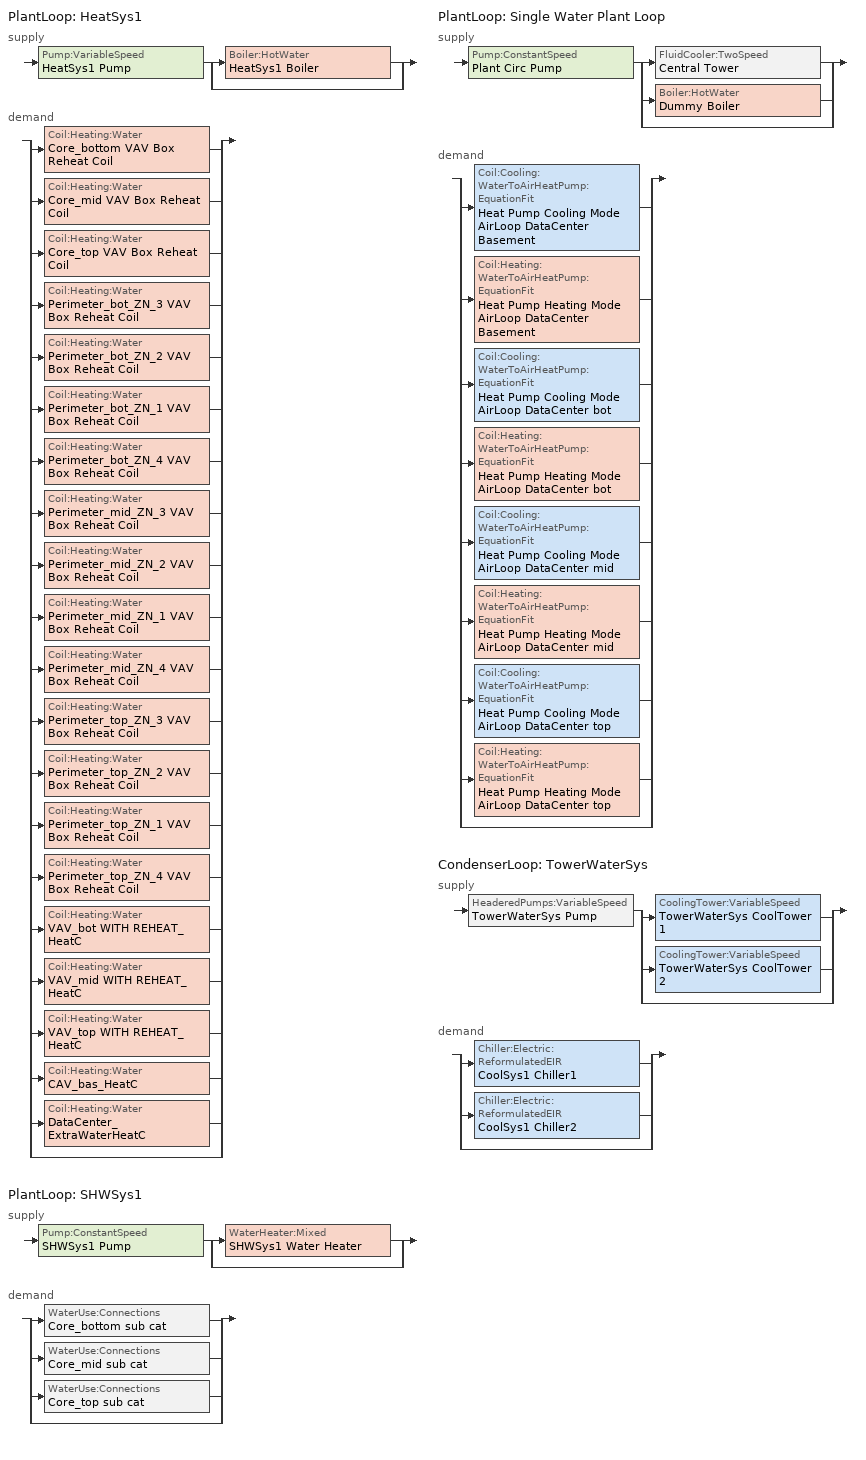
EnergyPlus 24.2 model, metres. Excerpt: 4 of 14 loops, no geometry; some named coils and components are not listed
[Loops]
PlantLoop 'HeatSys1'
 supply: Pump:VariableSpeed 'HeatSys1 Pump' > split
  | Boiler:HotWater 'HeatSys1 Boiler'
  | bypass
 demand: split
  | Coil:Heating:Water 'Core_bottom VAV Box Reheat Coil'
  | Coil:Heating:Water 'Core_mid VAV Box Reheat Coil'
  | Coil:Heating:Water 'Core_top VAV Box Reheat Coil'
  | Coil:Heating:Water 'Perimeter_bot_ZN_3 VAV Box Reheat Coil'
  | Coil:Heating:Water 'Perimeter_bot_ZN_2 VAV Box Reheat Coil'
  | Coil:Heating:Water 'Perimeter_bot_ZN_1 VAV Box Reheat Coil'
  | Coil:Heating:Water 'Perimeter_bot_ZN_4 VAV Box Reheat Coil'
  | Coil:Heating:Water 'Perimeter_mid_ZN_3 VAV Box Reheat Coil'
  | Coil:Heating:Water 'Perimeter_mid_ZN_2 VAV Box Reheat Coil'
  | Coil:Heating:Water 'Perimeter_mid_ZN_1 VAV Box Reheat Coil'
  | Coil:Heating:Water 'Perimeter_mid_ZN_4 VAV Box Reheat Coil'
  | Coil:Heating:Water 'Perimeter_top_ZN_3 VAV Box Reheat Coil'
  | Coil:Heating:Water 'Perimeter_top_ZN_2 VAV Box Reheat Coil'
  | Coil:Heating:Water 'Perimeter_top_ZN_1 VAV Box Reheat Coil'
  | Coil:Heating:Water 'Perimeter_top_ZN_4 VAV Box Reheat Coil'
  | Coil:Heating:Water 'VAV_bot WITH REHEAT_HeatC'
  | Coil:Heating:Water 'VAV_mid WITH REHEAT_HeatC'
  | Coil:Heating:Water 'VAV_top WITH REHEAT_HeatC'
  | Coil:Heating:Water 'CAV_bas_HeatC'
  | Coil:Heating:Water 'DataCenter_ExtraWaterHeatC'
  | bypass
PlantLoop 'SHWSys1'
 supply: Pump:ConstantSpeed 'SHWSys1 Pump' > split
  | WaterHeater:Mixed 'SHWSys1 Water Heater'
  | bypass
 demand: split
  | WaterUse:Connections 'Core_bottom sub cat'
  | WaterUse:Connections 'Core_mid sub cat'
  | WaterUse:Connections 'Core_top sub cat'
  | bypass
PlantLoop 'Single Water Plant Loop'
 supply: Pump:ConstantSpeed 'Plant Circ Pump' > split
  | FluidCooler:TwoSpeed 'Central Tower'
  | Boiler:HotWater 'Dummy Boiler'
  | bypass
 demand: split
  | Coil:Cooling:WaterToAirHeatPump:EquationFit 'Heat Pump Cooling Mode AirLoop DataCenter Basement'
  | Coil:Heating:WaterToAirHeatPump:EquationFit 'Heat Pump Heating Mode AirLoop DataCenter Basement'
  | Coil:Cooling:WaterToAirHeatPump:EquationFit 'Heat Pump Cooling Mode AirLoop DataCenter bot'
  | Coil:Heating:WaterToAirHeatPump:EquationFit 'Heat Pump Heating Mode AirLoop DataCenter bot'
  | Coil:Cooling:WaterToAirHeatPump:EquationFit 'Heat Pump Cooling Mode AirLoop DataCenter mid'
  | Coil:Heating:WaterToAirHeatPump:EquationFit 'Heat Pump Heating Mode AirLoop DataCenter mid'
  | Coil:Cooling:WaterToAirHeatPump:EquationFit 'Heat Pump Cooling Mode AirLoop DataCenter top'
  | Coil:Heating:WaterToAirHeatPump:EquationFit 'Heat Pump Heating Mode AirLoop DataCenter top'
  | bypass
CondenserLoop 'TowerWaterSys'
 supply: HeaderedPumps:VariableSpeed 'TowerWaterSys Pump' > split
  | CoolingTower:VariableSpeed 'TowerWaterSys CoolTower 1'
  | CoolingTower:VariableSpeed 'TowerWaterSys CoolTower 2'
  | bypass
 demand: split
  | Chiller:Electric:ReformulatedEIR 'CoolSys1 Chiller1'
  | Chiller:Electric:ReformulatedEIR 'CoolSys1 Chiller2'
  | bypass
[Boiler:HotWater] Design water flow rate=Autosize; Efficiency curve temperature evaluation variable=LeavingBoiler; Fuel type=NaturalGas; Maximum part load ratio=1.2; Minimum part load ratio=0; Optimum part load ratio=1; Water outlet upper temperature limit=95
Name | Boiler flow mode | Nominal capacity | Nominal thermal efficiency | Normalized boiler efficiency curve
Dummy Boiler | ConstantFlow | 93894.07 | 0.8 | Dummy Boiler Efficiency Curve
HeatSys1 Boiler | LeavingSetpointModulated | 1.61462e+06 | 0.8125 | HeatSys1 Boiler Efficiency Curve
[Coil:Cooling:WaterToAirHeatPump:EquationFit] Fan delay time=60; Gross rated sensible cooling capacity=Autosize; Gross rated total cooling capacity=Autosize; Latent capacity time constant=60; Maximum cycling rate=2.5; Nominal time for condensate removal to begin=0; Part load fraction correlation curve=HPACCOOLPLFFPLR; Rated air flow rate=Autosize; Rated entering air dry bulb temperature=27; Rated entering air wet bulb temperature=19; Rated entering water temperature=30; Rated water flow rate=Autosize; Ratio of initial moisture evaporation rate and steady state latent capacity=0
Name | Cooling power consumption curve | Gross rated cooling cop | Sensible cooling capacity curve | Total cooling capacity curve
Heat Pump Cooling Mode AirLoop DataCenter Basement | WAHPCoolPowCurve 1 | 3.87874 | WAHPCoolCapCurveSens 1 | WAHPCoolCapCurveTot 1
Heat Pump Cooling Mode AirLoop DataCenter bot | WAHPCoolPowCurve 2 | 4.00526 | WAHPCoolCapCurveSens 2 | WAHPCoolCapCurveTot 2
Heat Pump Cooling Mode AirLoop DataCenter mid | WAHPCoolPowCurve 3 | 4.00526 | WAHPCoolCapCurveSens 3 | WAHPCoolCapCurveTot 3
Heat Pump Cooling Mode AirLoop DataCenter top | WAHPCoolPowCurve 4 | 4.00526 | WAHPCoolCapCurveSens 4 | WAHPCoolCapCurveTot 4
[Coil:Heating:Water] Availability schedule=ALWAYS_ON; Maximum water flow rate=Autosize; Performance input method=UFactorTimesAreaAndDesignWaterFlowRate; Rated capacity=Autosize; Rated inlet air temperature=12.8; Rated inlet water temperature=82.2; Rated outlet air temperature=40; Rated outlet water temperature=71.1; U factor times area value=Autosize
Core_bottom VAV Box Reheat Coil; Core_mid VAV Box Reheat Coil; Core_top VAV Box Reheat Coil; Perimeter_bot_ZN_1 VAV Box Reheat Coil; Perimeter_bot_ZN_2 VAV Box Reheat Coil; Perimeter_bot_ZN_3 VAV Box Reheat Coil; Perimeter_bot_ZN_4 VAV Box Reheat Coil; Perimeter_mid_ZN_1 VAV Box Reheat Coil; Perimeter_mid_ZN_2 VAV Box Reheat Coil; Perimeter_mid_ZN_3 VAV Box Reheat Coil; Perimeter_mid_ZN_4 VAV Box Reheat Coil; Perimeter_top_ZN_1 VAV Box Reheat Coil; Perimeter_top_ZN_2 VAV Box Reheat Coil; Perimeter_top_ZN_3 VAV Box Reheat Coil; Perimeter_top_ZN_4 VAV Box Reheat Coil
[Coil:Heating:WaterToAirHeatPump:EquationFit] Gross rated heating capacity=Autosize; Gross rated heating cop=4.2; Part load fraction correlation curve=HPACHEATPLFFPLR; Rated air flow rate=Autosize; Rated entering air dry bulb temperature=20; Rated entering water temperature=20; Rated water flow rate=Autosize; Ratio of rated heating capacity to rated cooling capacity=1
Name | Heating capacity curve | Heating power consumption curve
Heat Pump HEATING Mode AirLoop DataCenter Basement | WAHPHeatCapCurve 1 | WAHPHeatPowCurve 1
Heat Pump HEATING Mode AirLoop DataCenter bot | WAHPHeatCapCurve 2 | WAHPHeatPowCurve 2
Heat Pump HEATING Mode AirLoop DataCenter mid | WAHPHeatCapCurve 3 | WAHPHeatPowCurve 3
Heat Pump HEATING Mode AirLoop DataCenter top | WAHPHeatCapCurve 4 | WAHPHeatPowCurve 4
[CondenserEquipmentList]
TowerWaterSys Equipment List 1: TowerWaterSys CoolTower 1, CoolingTower:VariableSpeed
TowerWaterSys Equipment List 2: TowerWaterSys CoolTower 1, CoolingTower:VariableSpeed, TowerWaterSys CoolTower 2, CoolingTower:VariableSpeed
[CondenserEquipmentOperationSchemes]
TowerWaterSys Loop Operation Scheme List: Control scheme 1=TowerWaterSys Operation Scheme; Control scheme 1 schedule=PlantOnSched
[CondenserLoop]
TowerWaterSys: Condenser equipment operation scheme=TowerWaterSys Loop Operation Scheme List; Condenser loop volume=Autocalculate; Fluid type=Water; Load distribution scheme=SequentialLoad; Maximum loop flow rate=Autosize; Maximum loop temperature=80; Minimum loop flow rate=0; Minimum loop temperature=5
[CoolingTower:VariableSpeed] Cell control=MaximalCell; Design air flow rate=Autosize; Design approach temperature=5.55556; Design fan power=14519.5; Design inlet air wet bulb temperature=20; Design range temperature=5.55556; Design water flow rate=0.041082; Fan power ratio function of air flow rate ratio curve=Tower_Fan_Curve; Fraction of tower capacity in free convection regime=0.125; Minimum air flow rate ratio=0.2; Model type=CoolToolsCrossFlow; Number of cells=2; Sizing factor=1
TowerWaterSys CoolTower 1; TowerWaterSys CoolTower 2
[EnergyManagementSystem:Sensor]
Name | Output variable or output meter index key | Output variable or output meter
BoilerPLR | HeatSys1 Boiler | Boiler Part Load Ratio
DataCenter_CLG_SP | Cooling Coil Air Outlet Node AirLoop DataCenter Basement | System Node Setpoint Temperature
DataCenter_FanMassFlow | AirLoop DataCenter Basement Supply Fan Outlet | System Node Mass Flow Rate
Tower_PumpMassFlow | TowerWaterSys Supply Inlet Node | System Node Mass Flow Rate
[FluidCooler:TwoSpeed]
Central Tower: Design entering air temperature=35; Design entering air wet bulb temperature=25.6; Design entering water temperature=51.67; Design water flow rate=Autosize; High fan speed air flow rate=Autosize; High fan speed fan power=43776.2; High speed nominal capacity=582060; Low fan speed air flow rate=Autocalculate; Low fan speed air flow rate sizing factor=0.5; Low fan speed fan power=Autocalculate; Low fan speed fan power sizing factor=0.16; Low fan speed u factor times area sizing factor=0.6; Low speed nominal capacity=291030; Low speed nominal capacity sizing factor=0.5; Performance input method=NominalCapacity
[HeaderedPumps:VariableSpeed]
TowerWaterSys Pump: Design power consumption=Autosize; Design pump head=148557; Flow sequencing control scheme=Sequential; Fraction of motor inefficiencies to fluid stream=0; Minimum flow rate fraction=0; Motor efficiency=0.909; Number of pumps in bank=2; Pump control type=Intermittent; Total design flow rate=Autosize; Coefficient 1 of the part load performance curve=0; Coefficient 2 of the part load performance curve=0.0216; Coefficient 3 of the part load performance curve=-0.0325; Coefficient 4 of the part load performance curve=1.0095
[PlantEquipmentList]
HeatSys1 Equipment List: HeatSys1 Boiler, Boiler:HotWater
SHWSys1 Equipment List: SHWSys1 Water Heater, WaterHeater:Mixed
[PlantEquipmentOperation:ComponentSetpoint]
WSHPPlant Operation Scheme: Component 1 flow rate=Autosize; Component 2 flow rate=Autosize; Equipment 1=Central Tower; Equipment 2=Dummy Boiler; Operation 1 type=Cooling; Operation 2 type=Heating
[PlantEquipmentOperation:CoolingLoad]
TowerWaterSys Operation Scheme: Load range 1 lower limit=0; Load range 1 upper limit=999071; Load range 2 lower limit=999071; Load range 2 upper limit=1e+14; Range 1 equipment list=TowerWaterSys Equipment List 1; Range 2 equipment list=TowerWaterSys Equipment List 2
[PlantEquipmentOperation:HeatingLoad] Load range 1 lower limit=0; Load range 1 upper limit=1e+15
Name | Range 1 equipment list
HeatSys1 Operation Scheme | HeatSys1 Equipment List
SHWSys1 Operation Scheme | SHWSys1 Equipment List
[PlantEquipmentOperationSchemes]
Name | Control scheme 1 | Control scheme 1 schedule
HeatSys1 Loop Operation Scheme List | HeatSys1 Operation Scheme | PlantOnSched
Plant Loop Operation | WSHPPlant Operation Scheme | Always_On
SHWSys1 Loop Operation Scheme List | SHWSys1 Operation Scheme | PlantOnSched
[PlantLoop] Maximum loop flow rate=Autosize; Minimum loop flow rate=0; Minimum loop temperature=10; Plant loop volume=Autocalculate
Name | Fluid type | Load distribution scheme | Maximum loop temperature | Plant equipment operation scheme | Plant loop demand calculation scheme | User defined fluid type
HeatSys1 | Water | Optimal | 100 | HeatSys1 Loop Operation Scheme List
SHWSys1 | Water | Optimal | 60 | SHWSys1 Loop Operation Scheme List
Single Water Plant Loop | UserDefinedFluidType | SequentialLoad | 35 | Plant Loop Operation | DualSetpointDeadband | EthyleneGlycol40Percent
[Pump:ConstantSpeed] Design flow rate=Autosize; Design power consumption=Autosize; Fraction of motor inefficiencies to fluid stream=0; Pump control type=Intermittent
Name | Design pump head | Motor efficiency
Plant Circ Pump | 179045 | 0.909
SHWSys1 Pump | 29891 | 0.3
[Pump:VariableSpeed]
HeatSys1 Pump: Design maximum flow rate=Autosize; Design minimum flow rate=0; Design power consumption=Autosize; Design pump head=179352; Fraction of motor inefficiencies to fluid stream=0; Motor efficiency=0.909; Pump control type=Intermittent; Coefficient 1 of the part load performance curve=0; Coefficient 2 of the part load performance curve=0.0205; Coefficient 3 of the part load performance curve=0.4101; Coefficient 4 of the part load performance curve=0.5753
[SetpointManager:Scheduled] Control variable=Temperature
Name | Schedule | Setpoint node or nodelist
HeatSys1 Boiler Setpoint Manager | HW-Loop-Temp-Schedule | HeatSys1 Supply Equipment Outlet Node
HeatSys1 Loop Setpoint Manager | HW-Loop-Temp-Schedule | HeatSys1 Supply Outlet Node
SHWSys1 Loop Setpoint Manager | SHWSys1-Loop-Temp-Schedule | SHWSys1 Supply Outlet Node
TowerWaterSystem Loop Setpoint Manager | Tower-Loop-Temp-Schedule | TowerWaterSys Supply Outlet Node
[SetpointManager:Scheduled:DualSetpoint]
Water Loop Setpoint Manager: Control variable=Temperature; High setpoint schedule=PLANT LOOP HIGH TEMP SCHEDULE; Low setpoint schedule=PLANT LOOP LOW TEMP SCHEDULE; Setpoint node or nodelist=Plant Supply Outlet Node
[Sizing:Plant]
Name | Design loop exit temperature | Loop design temperature difference | Loop type | Coincident sizing factor mode | Sizing option | Zone timesteps in averaging window
SHWSys1 | 60 | 5 | Heating
HeatSys1 | 82 | 11 | Heating
TowerWaterSys | 29.4444 | 5.55556 | Condenser | GlobalCoolingSizingFactor | Coincident | 6
Single Water Plant Loop | 39 | 11 | Heating
[WaterHeater:Mixed]
SHWSys1 Water Heater: Ambient temperature indicator=Zone; Ambient temperature zone=BASEMENT; Deadband temperature difference=2; Heater control type=Cycle; Heater fuel type=NaturalGas; Heater maximum capacity=87921.32; Heater thermal efficiency=0.803989; Indirect water heating recovery time=1.5; Maximum temperature limit=82.2222; Off cycle loss coefficient to ambient temperature=11.2541; Off cycle parasitic fuel consumption rate=7280.88; Off cycle parasitic fuel type=NaturalGas; Off cycle parasitic heat fraction to tank=0.8; On cycle loss coefficient to ambient temperature=11.2541; On cycle parasitic fuel consumption rate=7280.88; On cycle parasitic fuel type=NaturalGas; Setpoint temperature schedule=SHWSys1 Water Heater Setpoint Temperature Schedule; Source side design flow rate=Autosize; Source side effectiveness=1; Tank volume=1.135624; Use side design flow rate=Autosize; Use side effectiveness=1
[WaterUse:Connections]
Name | Water use equipment name 1
Core_bottom sub cat | Core_bottom sub cat
Core_mid sub cat | Core_mid sub cat
Core_top sub cat | Core_top sub cat
[WaterUse:Equipment] End use subcategory=WaterUse; Flow rate fraction schedule=BLDG_SWH_SCH; Peak flow rate=3.66667e-05
Name | Zone | Hot water supply temperature schedule | Latent fraction schedule | Sensible fraction schedule
Core_bottom sub cat | Core_bottom | Core_bottom sub catHot Supply Temp Sched | Core_bottom sub cat Latent fract sched | Core_bottom sub cat Sensible fract sched
Core_mid sub cat | Core_mid | Core_mid sub catHot Supply Temp Sched | Core_mid sub cat Latent fract sched | Core_mid sub cat Sensible fract sched
Core_top sub cat | Core_top | Core_top sub catHot Supply Temp Sched | Core_top sub cat Latent fract sched | Core_top sub cat Sensible fract sched
[Curve:Cubic]
Tower_Fan_Curve: Maximum value of x=1; Minimum value of x=0; Coefficient1 constant=0; Coefficient2 x=0; Coefficient3 x 2=0; Coefficient4 x 3=1
[Curve:QuadLinear] Maximum value of w=100; Maximum value of x=100; Maximum value of y=100; Maximum value of z=100; Minimum value of w=-100; Minimum value of x=-100; Minimum value of y=-100; Minimum value of z=-100
Name | Coefficient1 constant | Coefficient2 w | Coefficient3 x | Coefficient4 y | Coefficient5 z
WAHPCoolCapCurveTot 1; WAHPCoolCapCurveTot 2; WAHPCoolCapCurveTot 3; WAHPCoolCapCurveTot 4 | -4.50025 | 7.51533 | -2.3423 | 0.146425 | 0.107374
WAHPCoolPowCurve 1; WAHPCoolPowCurve 2; WAHPCoolPowCurve 3; WAHPCoolPowCurve 4 | -5.64271 | 0.436278 | 5.80919 | 0.140731 | -0.167686
WAHPHeatCapCurve 1; WAHPHeatCapCurve 2; WAHPHeatCapCurve 3; WAHPHeatCapCurve 4 | 0.235574 | -3.32614 | 3.77003 | 0.177488 | 0.127378
WAHPHeatPowCurve 1; WAHPHeatPowCurve 2; WAHPHeatPowCurve 3; WAHPHeatPowCurve 4 | -3.82822 | 3.42058 | 1.51671 | -0.179362 | -0.104071
[Curve:Quadratic] Maximum value of x=1; Minimum value of x=0; Coefficient3 x 2=0
Name | Coefficient1 constant | Coefficient2 x
Dummy Boiler Efficiency Curve; HeatSys1 Boiler Efficiency Curve | 1 | 0
HPACCOOLPLFFPLR; HPACHEATPLFFPLR | 0.75 | 0.25
[Curve:QuintLinear] Maximum value of v=100; Maximum value of w=100; Maximum value of x=100; Maximum value of y=100; Maximum value of z=100; Minimum value of v=-100; Minimum value of w=-100; Minimum value of x=-100; Minimum value of y=-100; Minimum value of z=-100; Coefficient1 constant=5.6764; Coefficient2 v=21.4026; Coefficient3 w=-25.3427; Coefficient4 x=-1.63025; Coefficient5 y=0.464032; Coefficient6 z=0.0655524
WAHPCoolCapCurveSens 1; WAHPCoolCapCurveSens 2; WAHPCoolCapCurveSens 3; WAHPCoolCapCurveSens 4
[Schedule:Compact]
ALWAYS_ON; PlantOnSched: Through: 12/31, For: AllDays, Until: 24:00, 1
BLDG_SWH_SCH: Through: 12/31, For: Weekdays SummerDesignDay, Until: 05:00, 0, Until: 06:00, 0, Until: 07:00, 0.07, Until: 08:00, 0.19, Until: 09:00, 0.35, Until: 10:00, 0.38, Until: 11:00, 0.39, Until: 12:00, 0.47, Until: 13:00, 0.57, Until: 14:00, 0.54, Until: 15:00, 0.34, Until: 16:00, 0.33, Until: 17:00, 0.44, Until: 18:00, 0.26, Until: 19:00, 0.21, Until: 20:00, 0.15, Until: 21:00, 0.17, Until: 22:00, 0.08, Until: 24:00, 0.05, For: Saturday WinterDesignDay, Until: 05:00, 0, Until: 06:00, 0, Until: 07:00, 0.07, Until: 08:00, 0.11, Until: 09:00, 0.15, Until: 10:00, 0.21, Until: 11:00, 0.19, Until: 12:00, 0.23, Until: 13:00, 0.2, Until: 14:00, 0.19, Until: 15:00, 0.15, Until: 16:00, 0.13, Until: 17:00, 0.14, Until: 21:00, 0.07, Until: 22:00, 0.09, Until: 24:00, 0.05, For: Sunday Holidays AllOtherDays, Until: 06:00, 0, Until: 07:00, 0.07, Until: 11:00, 0.04, Until: 13:00, 0.06, Until: 14:00, 0.09, Until: 15:00, 0.06, Until: 21:00, 0.04, Until: 22:00, 0.07, Until: 24:00, 0.04
Core_bottom sub cat Latent fract sched; Core_mid sub cat Latent fract sched; Core_top sub cat Latent fract sched: Through: 12/31, For: AllDays, Until: 24:00, 0.05
Core_bottom sub cat Sensible fract sched; Core_mid sub cat Sensible fract sched; Core_top sub cat Sensible fract sched: Through: 12/31, For: AllDays, Until: 24:00, 0.2
Core_bottom sub catHot Supply Temp Sched; Core_mid sub catHot Supply Temp Sched; Core_top sub catHot Supply Temp Sched: Through: 12/31, For: AllDays, Until: 24:00, 55
HW-Loop-Temp-Schedule: Through: 12/31, For: AllDays, Until: 24:00, 82
PLANT LOOP HIGH TEMP SCHEDULE: Through: 12/31, For: Alldays, Until: 24:00, 18.33
PLANT LOOP LOW TEMP SCHEDULE: Through: 12/31, For: Alldays, Until: 24:00, 5
SHWSys1 Water Heater Setpoint Temperature Schedule; SHWSys1-Loop-Temp-Schedule: Through: 12/31, For: AllDays, Until: 24:00, 60
Tower-Loop-Temp-Schedule: Through: 12/31, For: AllDays, Until: 24:00, 21.1
